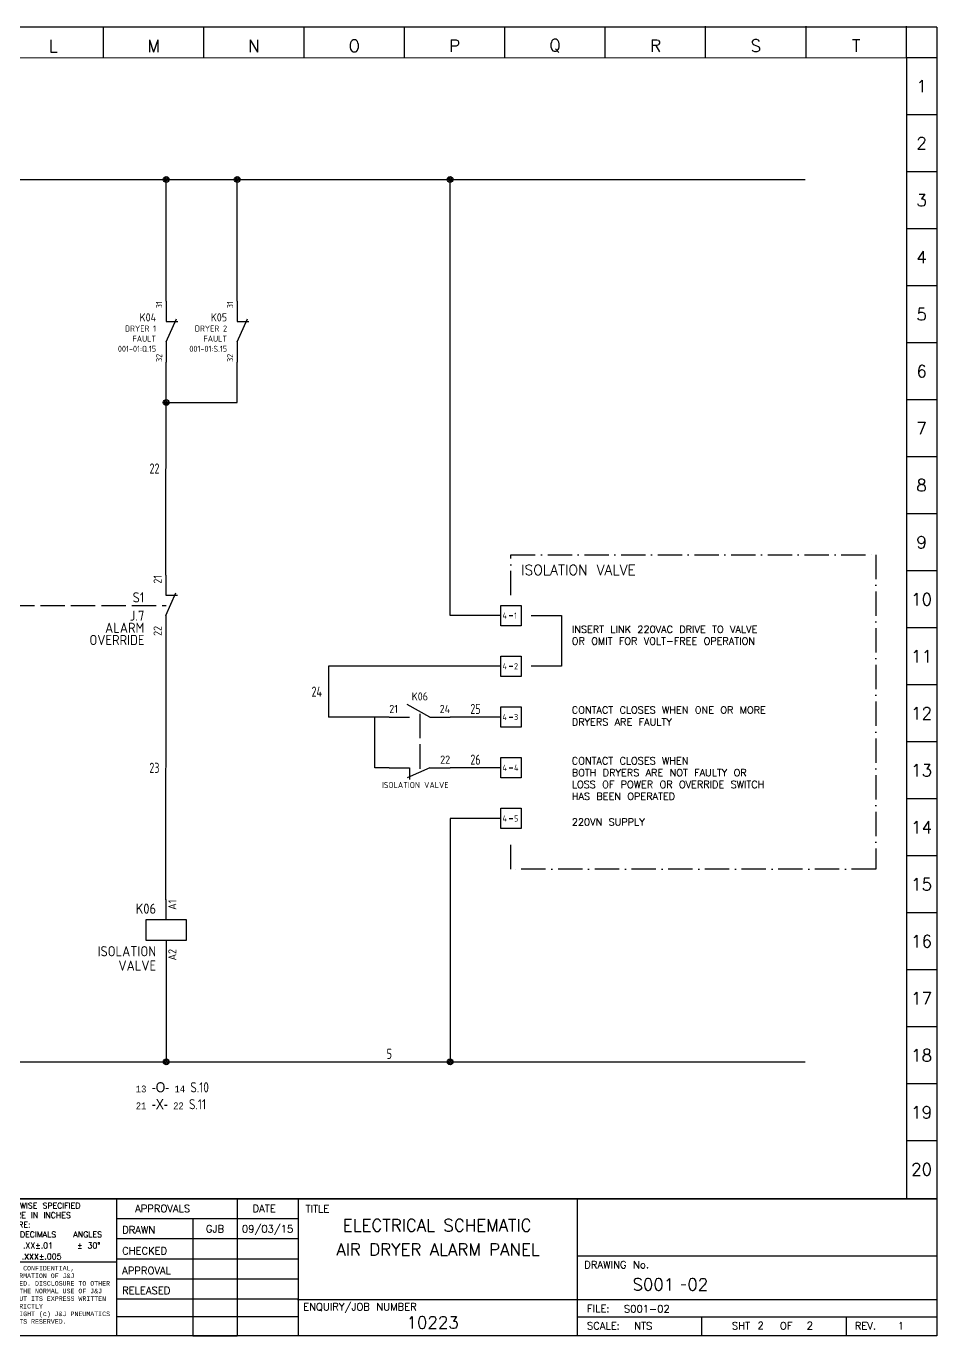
# Model space of a CAD drawing. Header units: millimetres. Extents: x 0 to 2003, y 15 to 1118.
# Drawn here: x 571 to 1020, y 15 to 661 of the extents above; entities that cross this region are included whole.
import ezdxf
from ezdxf.enums import TextEntityAlignment as Align

# ---------------------------------------------------------------- set-up
doc = ezdxf.new("R2010")
doc.units = ezdxf.units.MM
doc.linetypes.add('ACAD_ISO02W100', pattern=[15, 12, -3])
doc.linetypes.add('ACAD_ISO10W100', pattern=[18, 12, -3, 0, -3])
for name, color, linetype in [('DESCCHILD', 7, 'Continuous'), ('LINK', 7, 'ACAD_ISO02W100'), ('OUTLINE_0', 7, 'Continuous'), ('OUTLINE_GRID', 7, 'Continuous'), ('SYMS', 7, 'Continuous'), ('TAGS', 7, 'Continuous'), ('TERMS', 7, 'Continuous'), ('WIRENO', 7, 'Continuous'), ('WIRES', 7, 'Continuous'), ('XREFCHILD', 7, 'Continuous')]:
    doc.layers.add(name, color=color, linetype=linetype)
doc.styles.add('MONOTXT', font='monotxt', dxfattribs={"height": 0.125})
doc.styles.get("Standard").update_dxf_attribs({"font": 'txt.shx', "bigfont": 'gbcbig.shx'})
doc.styles.add('WD', font='romans.shx', dxfattribs={"bigfont": 'gbcbig.shx'})
doc.styles.add('WD_IEC', font='isocp2.shx', dxfattribs={"width": 0.9, "height": 4})

# ---------------------------------------------------------------- blocks, each defined once
blk = doc.blocks.new('JJ 2010 Block')
for p, q in [((131.63, 68.75), (131.63, 12.5)), ((147.26, 68.75), (147.26, 12.5)), ((162.88, 68.75), (162.88, 12.5)), ((314.74, 68.75), (314.74, 12.5)), ((339.74, 68.75), (339.74, 12.5)), ((362.88, 68.75), (362.88, 12.5)), ((444.47, 68.75), (444.47, 12.5)), ((512.88, 68.75), (512.88, 12.5)), ((562.5, 68.75), (562.5, 12.5)), ((587.5, 68.75), (587.5, 12.5)), ((702.25, 68.75), (702.25, 12.5)), ((362.88, 60.54), (131.63, 60.54)), ((587.5, 60.54), (512.88, 60.54)), ((544.24, 60.54), (544.24, 12.5)), ((362.88, 52.29), (131.63, 52.29)), ((587.5, 52.27), (512.88, 52.27)), ((362.88, 44.04), (131.63, 44.04)), ((587.5, 44.04), (512.88, 44.04)), ((702.25, 45.31), (850, 45.31)), ((362.88, 42.79), (444.47, 42.79)), ((444.47, 42.9), (513.01, 42.9)), ((362.88, 35.79), (131.63, 35.79)), ((587.5, 35.79), (512.88, 35.79)), ((362.88, 27.54), (131.63, 27.54)), ((587.5, 27.54), (512.88, 27.54)), ((587.24, 27.38), (850, 27.38)), ((362.88, 20.29), (131.63, 20.29)), ((362.88, 20.29), (444.47, 20.29)), ((587.5, 20.29), (512.88, 20.29)), ((702.25, 20.31), (850, 20.31)), ((753.23, 20.31), (753.23, 12.5)), ((812.7, 20.31), (812.7, 12.5))]:
    blk.add_line(p, q)
blk.add_lwpolyline([(0, 68.75), (850, 68.75), (850, 12.5), (0, 12.5)], close=True)
at = {"layer": 'OUTLINE_0', "linetype": 'Continuous'}
blk.add_line((544.24, 12.5), (562.5, 12.5), dxfattribs=at)
at = {"attachment_point": 1}
for s, insert, char_height, width in [('{\\f@Arial Unicode MS|b1|i0|c0|p34;\\H1.5x;J & J Air Systems^J\\f@Arial Unicode MS|b0|i0|c0|p34;\\H0.66667x;Hillbottom Road, Sands Industrial Estate,^JHigh Wycombe, Bucks, HP12 4HJ\\PTelephone : 01494 530291^JFax : 01494 463062^JEmail : \\L\\C5;info1@jjp.co.uk\\l\\C256; }', (6.23, 65.36), 4, 121.6116), ('\\pi0.87148;-', (743.63, 34.85), 2.5, 3.4096)]:
    blk.add_mtext(s, dxfattribs=dict(at, insert=insert, char_height=char_height, width=width))
at = {"layer": 'OUTLINE_0'}
for s, height, p in [('MATERIAL:', 3.125, (364.7, 63.28)), ('UNLESS OTHERWISE SPECIFIED', 2.35, (448.97, 64.79)), ('APPROVALS', 3, (520.53, 63.28)), ('DATE', 3, (568.82, 63.28)), ('TITLE', 3, (590.57, 63.19)), ('TOLERANCES ARE:', 2.35, (448.97, 56.96)), ('DIMENSIONS ARE IN INCHES', 2.35, (448.97, 60.88)), ('FRACTIONS', 2.35, (449.01, 53.04)), ('DECIMALS', 2.35, (473.22, 52.96)), ('ANGLES', 2.35, (495.17, 52.96)), ('DRAWN', 3, (515.21, 54.5)), ('%%P 1/64', 2.35, (450.01, 48.43)), ('.XX%%P.01', 2.35, (474.49, 48.43)), ('%%P 30%%D', 2.35, (496.69, 48.43)), ('CHECKED', 3, (515.21, 45.93)), ('.XXX%%P.005', 2.35, (473.98, 43.89)), ('DRAWING No.', 3, (705.14, 40.21)), ('FINISH:', 3.125, (364.7, 37.21)), ('APPROVAL', 3, (515.21, 37.77)), ('RELEASED', 3, (515.21, 29.61)), ('ENQUIRY/JOB NUMBER', 3, (589.63, 22.91)), ('FILE:', 3, (706.25, 22.18)), ('ZONE', 3.125, (134.3, 14.8)), ('LTR.', 3.125, (149.63, 14.83)), ('REVISION', 3.125, (174.72, 14.83)), ('DATE', 3.125, (321.88, 15.05)), ('APPRV.', 3.125, (342.3, 15.05)), ('DO NOT SCALE DRAWING', 3.125, (371.49, 15.05)), ('SCALE:', 3, (706.25, 15.11)), ('SHT    OF', 3, (765.79, 15.11))]:
    blk.add_text(s, height=height, dxfattribs=at).set_placement(p)
at = {"layer": 'OUTLINE_0', "style": 'WD'}
blk.add_text('REV.', height=3, dxfattribs=at).set_placement((816.29, 15.11))
at = {"layer": 'OUTLINE_0', "insert": (446.94, 41.22), "char_height": 1.875, "width": 63.19, "attachment_point": 1, "style": 'MONOTXT'}
blk.add_mtext('THIS DOCUMENT IS CONFIDENTIAL, PROPRIETARY INFORMATION OF J&J PNEUMATICS LIMITED. DISCLOSURE TO OTHER PARTIES OUTSIDE THE NORMAL USE OF J&J PNEUMATICS WITHOUT ITS EXPRESS WRITTEN PERMISSION IS STRICTLY PROHIBITED.COPYRIGHT (c) J&J PNEUMATICS LIMITED.ALL RIGHTS RESERVED.', dxfattribs=at)
at = {"layer": 'OUTLINE_0', "style": 'WD'}
for tag, height, p in [('DWGDESC1', 5, (644.66, 57.89)), ('EDBY', 3, (553.37, 56.41)), ('EDDATE', 3, (575, 56.41)), ('CKBY', 3, (553.37, 48.16)), ('CKDATE', 3, (575, 48.16)), ('DWGDESC2', 5, (645.03, 47.96)), ('DWGDESC3', 5, (645.15, 37.57)), ('PROJDESC', 5, (642.81, 17.97)), ('REVISION', 3, (835.28, 16.64))]:
    blk.add_attdef(tag, text='', height=height, dxfattribs=at).set_placement(p, align=Align.MIDDLE_CENTER)
blk.add_attdef('DWGNO', text='', height=5, dxfattribs=at).set_placement((742.08, 33.58), align=Align.MIDDLE_RIGHT)
blk.add_attdef('SHEETNO', text='', height=5, dxfattribs=at).set_placement((747.47, 33.58), align=Align.MIDDLE_LEFT)
for tag, p, height in [('FILENAME', (721.45, 22.05), 3), ('SCALE', (725.62, 15.05), 3), ('SH', (776.35, 15.29), 3), ('NSH', (796.5, 15.11), 3.12)]:
    blk.add_attdef(tag, p, '', height=height, dxfattribs=at)
at = {"layer": 'OUTLINE_0', "style": 'WD', "flags": 1}
blk.add_attdef('WD_TB', (567.05, 15.25), '', height=3, dxfattribs=at)
blk = doc.blocks.new('2010 Grid')
at = {"layer": 'OUTLINE_GRID'}
for p, q in [((0, 481.25), (0, 0)), ((850, 481.25), (0, 481.25)), ((12.5, 468.31), (12.5, 481.25)), ((53.75, 468.33), (53.75, 481.27)), ((95, 468.35), (95, 481.29)), ((136.25, 468.37), (136.25, 481.32)), ((177.5, 468.39), (177.5, 481.34)), ((218.75, 468.41), (218.75, 481.36)), ((260, 468.44), (260, 481.38)), ((301.25, 468.46), (301.25, 481.4)), ((342.5, 468.48), (342.5, 481.43)), ((383.75, 468.5), (383.75, 481.45)), ((425, 468.52), (425, 481.47)), ((466.25, 468.55), (466.25, 481.49)), ((507.5, 468.57), (507.5, 481.51)), ((548.75, 468.59), (548.75, 481.53)), ((590, 468.61), (590, 481.56)), ((631.25, 468.63), (631.25, 481.58)), ((672.5, 468.66), (672.5, 481.6)), ((713.75, 468.68), (713.75, 481.62)), ((755, 468.7), (755, 481.64)), ((796.25, 468.72), (796.25, 481.67)), ((837.5, 468.74), (837.5, 481.69)), ((850, 481.25), (850, 0)), ((12.5, 468.31), (0, 468.31)), ((837.5, 468.74), (12.5, 468.31)), ((12.5, 468.31), (12.5, 0)), ((837.5, 468.74), (837.5, 0)), ((850, 468.74), (837.5, 468.74)), ((12.5, 444.89), (0, 444.89)), ((850, 445.33), (837.5, 445.33)), ((12.5, 421.47), (0, 421.47)), ((850, 421.91), (837.5, 421.91)), ((850, 398.5), (837.5, 398.5)), ((12.5, 398.06), (0, 398.06)), ((12.5, 374.64), (0, 374.64)), ((850, 375.08), (837.5, 375.08)), ((12.5, 351.23), (0, 351.23)), ((850, 351.67), (837.5, 351.67)), ((850, 328.25), (837.5, 328.25)), ((12.5, 327.81), (0, 327.81)), ((12.5, 304.4), (0, 304.4)), ((850, 304.84), (837.5, 304.84)), ((12.5, 280.98), (0, 280.98)), ((850, 281.42), (837.5, 281.42)), ((12.5, 257.57), (0, 257.57)), ((850, 258.01), (837.5, 258.01)), ((12.5, 234.15), (0, 234.15)), ((850, 234.59), (837.5, 234.59)), ((12.5, 210.74), (0, 210.74)), ((850, 211.18), (837.5, 211.18)), ((12.5, 187.32), (0, 187.32)), ((850, 187.76), (837.5, 187.76)), ((12.5, 163.91), (0, 163.91)), ((850, 164.35), (837.5, 164.35)), ((12.5, 140.49), (0, 140.49)), ((850, 140.93), (837.5, 140.93)), ((12.5, 117.08), (0, 117.08)), ((850, 117.51), (837.5, 117.51)), ((12.5, 93.66), (0, 93.66)), ((850, 94.1), (837.5, 94.1)), ((12.5, 70.25), (0, 70.25)), ((850, 70.68), (837.5, 70.68)), ((12.5, 46.83), (0, 46.83)), ((850, 47.27), (837.5, 47.27)), ((12.5, 23.42), (0, 23.42)), ((850, 23.85), (837.5, 23.85)), ((850, 0), (0, 0))]:
    blk.add_line(p, q, dxfattribs=at)
at = {"layer": 'OUTLINE_GRID', "char_height": 5, "width": 17.7556, "attachment_point": 5}
for s, insert in [('A', (33.12, 473.28)), ('B', (74.38, 473.3)), ('C', (115.62, 473.32)), ('D', (156.88, 473.34)), ('E', (198.12, 473.37)), ('F', (239.38, 473.39)), ('G', (280.62, 473.41)), ('H', (321.88, 473.43)), ('I', (363.12, 473.45)), ('J', (404.37, 473.48)), ('K', (445.62, 473.5)), ('L', (486.88, 473.52)), ('M', (528.12, 473.54)), ('N', (569.38, 473.56)), ('O', (610.62, 473.59)), ('P', (651.88, 473.61)), ('Q', (693.12, 473.63)), ('R', (734.38, 473.65)), ('S', (775.62, 473.67)), ('T', (816.88, 473.69)), ('1', (6.25, 456.6)), ('1', (843.75, 457.04)), ('2', (843.75, 433.62)), ('2', (6.25, 433.18)), ('3', (6.25, 409.77)), ('3', (843.75, 410.21)), ('4', (6.25, 386.35)), ('4', (843.75, 386.79)), ('5', (843.75, 363.37)), ('5', (6.25, 362.94)), ('6', (6.25, 339.52)), ('6', (843.75, 339.96)), ('7', (6.25, 316.11)), ('7', (843.75, 316.54)), ('8', (6.25, 292.69)), ('8', (843.75, 293.13)), ('9', (6.25, 269.28)), ('9', (843.75, 269.71)), ('10', (6.25, 245.86)), ('10', (843.75, 246.3)), ('11', (6.25, 222.44)), ('11', (843.75, 222.88)), ('12', (6.25, 199.03)), ('12', (843.75, 199.47)), ('13', (6.25, 175.61)), ('13', (843.75, 176.05)), ('14', (6.25, 152.2)), ('14', (843.75, 152.64)), ('15', (6.25, 128.78)), ('15', (843.75, 129.22)), ('16', (6.25, 105.37)), ('16', (843.75, 105.81)), ('17', (6.25, 81.95)), ('17', (843.75, 82.39)), ('18', (6.25, 58.54)), ('18', (843.75, 58.98)), ('19', (843.75, 35.56)), ('19', (6.25, 35.12)), ('20', (6.25, 11.71)), ('20', (843.75, 12.15))]:
    blk.add_mtext(s, dxfattribs=dict(at, insert=insert))
blk = doc.blocks.new('VCR1')
for p, q in [((0, 2.5), (0, 7.5)), ((0, -2.5), (0, -7.5))]:
    blk.add_line(p, q)
blk.add_lwpolyline([(-5, 2.5), (-5, -2.5), (5, -2.5), (5, 2.5)], close=True)
at = {"style": 'WD_IEC'}
for tag, p in [('INST', (-5.25, 11.5)), ('LOC', (-5.25, 8)), ('TAG1', (-2.5, 4.03)), ('DESC1', (-2.5, -6.46)), ('DESC2', (-2.5, -10)), ('DESC3', (-2.5, -13.85))]:
    blk.add_attdef(tag, text='', height=2.5, dxfattribs=at).set_placement(p, align=Align.RIGHT)
at = {"style": 'WD_IEC', "flags": 1}
for tag, p, height in [('X2TERM01', (0, 7.5), 0.32), ('X4LINK', (-5, 0), 0.32), ('X1LINK', (5, 0), 0.32), ('ASSYCODE', (1, -4), 1), ('FAMILY', (1, -5.5), 1), ('CATDESC', (1, -7), 1), ('X8TERM02', (0, -7.5), 0.32)]:
    blk.add_attdef(tag, p, '', height=height, dxfattribs=at)
at = {"style": 'WD_IEC'}
blk.add_attdef('TERM01', text='', height=2, rotation=90, dxfattribs=at).set_placement((2.5, 7.5), align=Align.RIGHT)
at = {"style": 'WD_IEC', "flags": 9}
for tag, p in [('MFG', (-6, 1)), ('CAT', (-6, -1.5)), ('CAT1', (-6.03, -2.76))]:
    blk.add_attdef(tag, text='', height=1.5, dxfattribs=at).set_placement(p, align=Align.RIGHT)
at = {"style": 'WD_IEC'}
blk.add_attdef('TERM02', (2.5, -7.5), '', height=2, rotation=90, dxfattribs=at)
at = {"lineweight": 9, "style": 'WD_IEC'}
for tag, p in [('NO', (-5.5, -16.5)), ('NC', (-5.5, -20))]:
    blk.add_attdef(tag, text='', height=2.5, dxfattribs=at).set_placement(p, align=Align.TOP_RIGHT)
for tag, p in [('XREFNO', (-4, -16.5)), ('XREFNC', (-4, -20))]:
    blk.add_attdef(tag, text='', height=2.5, dxfattribs=at).set_placement(p, align=Align.TOP_LEFT)
blk = doc.blocks.new('WDDOT')
for radius in [0.72, 0.449, 0.223]:
    blk.add_circle((0, 0), radius)
blk = doc.blocks.new('HT0001')
for p, q in [((-2.5, -2.5), (-2.5, 2.5)), ((-2.5, 2.5), (2.5, 2.5)), ((2.5, 2.5), (2.5, -2.5)), ((2.5, -2.5), (-2.5, -2.5))]:
    blk.add_line(p, q)
at = {"layer": 'WIRES'}
blk.add_line((-0.44, 0), (0.44, 0), dxfattribs=at)
at = {"style": 'WD_IEC', "flags": 1}
blk.add_attdef('LOC', text='', height=2.5, dxfattribs=at).set_placement((-2.25, 3.5), align=Align.RIGHT)
at = {"style": 'WD_IEC', "flags": 8}
blk.add_attdef('TAGSTRIP', text='', height=1.5, dxfattribs=at).set_placement((-1, 0), align=Align.MIDDLE_RIGHT)
at = {"style": 'WD_IEC', "flags": 1}
for tag, p, height in [('X4TERM01', (-2.5, 0), 0.25), ('STRIPSEQ', (0, 0), 0.025), ('X2TERM01', (0, 2.5), 0.25), ('X2PIN01', (0, 2.25), 0.25), ('X1TERM01', (2.5, 0), 0.25), ('LINKTERM', (0, -0.04), 0.025), ('X8TERM01', (0, -2.5), 0.25)]:
    blk.add_attdef(tag, p, '', height=height, dxfattribs=at)
for tag, p in [('X4PIN01', (-2.5, 0)), ('X1PIN01', (2.5, 0)), ('X8PIN01', (0, -2.5))]:
    blk.add_attdef(tag, text='', height=0.25, dxfattribs=at).set_placement(p, align=Align.TOP_LEFT)
at = {"style": 'WD_IEC'}
for tag, flags, p in [('TERM01', 8, (0.75, 0)), ('DESC1', 9, (-6.75, -2.5))]:
    blk.add_attdef(tag, text='', height=1.5, dxfattribs=dict(at, flags=flags)).set_placement(p, align=Align.MIDDLE_LEFT)
at = {"flags": 1}
blk.add_attdef('CAT', (3.29, -2.16), '', height=1, dxfattribs=at)
blk = doc.blocks.new('HCR21')
for p, q in [((-7.5, 0), (-2.5, 0)), ((2.5, 0), (-3.12, 3.12)), ((2.5, 0), (7.5, 0))]:
    blk.add_line(p, q)
at = {"style": 'WD_IEC'}
for tag, p in [('INST', (-2.5, 10.12)), ('TAG2', (-2.5, 4.12)), ('LOC', (-2.5, 7.12)), ('DESC1', (-2.5, -9.25)), ('DESC3', (-2.5, -15.25)), ('DESC2', (-2.5, -12.25))]:
    blk.add_attdef(tag, text='', height=2.5, dxfattribs=at).set_placement(p, align=Align.RIGHT)
for tag, p, height, flags in [('X4TERM01', (-7.5, 0), 0.32, 1), ('TERM01', (-7.5, 1), 2, 8), ('X2LINK', (0, 2.27), 0.32, 1), ('X8LINK', (0, 0.77), 0.32, 1), ('X1TERM02', (7.5, 0), 0.32, 1), ('CONTACT', (6.5, -2.25), 1, 1), ('FAMILY', (6.5, -3.75), 1, 1), ('COMMON', (7.75, -3.5), 1, 1)]:
    blk.add_attdef(tag, p, '', height=height, dxfattribs=dict(at, flags=flags))
at = {"style": 'WD_IEC', "flags": 8}
for tag, height, p in [('TERM02', 2, (7.5, 1)), ('XREF', 2.5, (-2.5, -6.25))]:
    blk.add_attdef(tag, text='', height=height, dxfattribs=at).set_placement(p, align=Align.RIGHT)
blk = doc.blocks.new('HCR22')
for p, q in [((-7.5, 0), (-2.5, 0)), ((2.5, 0), (-3.125, -2.5)), ((-2.5, 0), (-2.5, -2.8678)), ((2.5, 0), (7.5, 0))]:
    blk.add_line(p, q)
at = {"style": 'WD_IEC'}
for tag, flags, p in [('INST', 1, (-1.25, 10.125)), ('LOC', 1, (-1.25, 7.125)), ('TERM02', 8, (7.5, 1))]:
    blk.add_attdef(tag, text='', height=1.5, dxfattribs=dict(at, flags=flags)).set_placement(p, align=Align.RIGHT)
for tag, height, p in [('TAG2', 2, (0, 2.5)), ('DESC1', 1.5, (0, -5))]:
    blk.add_attdef(tag, text='', height=height, dxfattribs=at).set_placement(p, align=Align.CENTER)
for tag, p, height, flags in [('TERM01', (-8.5, 1), 1.5, 8), ('X4TERM01', (-7.5, 0), 0.32, 1), ('X1TERM02', (7.5, 0), 0.32, 1), ('X2LINK', (0, -0.5), 0.32, 1), ('X8LINK', (0, -1.5), 0.32, 1), ('CONTACT', (7.75, -2.25), 1, 1), ('FAMILY', (7.75, -3.75), 1, 1), ('COMMON', (9, -3.5), 1, 1)]:
    blk.add_attdef(tag, p, '', height=height, dxfattribs=dict(at, flags=flags))
for tag, flags, p in [('XREF', 8, (0, -7.5)), ('DESC2', 1, (7.5, -5)), ('DESC3', 1, (10, -7.5))]:
    blk.add_attdef(tag, text='', height=1.5, dxfattribs=dict(at, flags=flags)).set_placement(p, align=Align.CENTER)
blk = doc.blocks.new('WD_WNH')
at = {"linetype": 'Continuous', "style": 'WD_IEC', "width": 0.8}
blk.add_attdef('WIRENO', text='', height=2.5, dxfattribs=at).set_placement((0, 0.75), align=Align.CENTER)
at = {"style": 'WD_IEC', "flags": 1}
for tag, p in [('W08USER', (0, 0.375)), ('W04USER', (0, 0.875)), ('W05USER', (0, 0.75)), ('W09USER', (0, 0.25)), ('W03USER', (0, 1)), ('W06USER', (0, 0.625)), ('W07USER', (0, 0.5)), ('W02USER', (0, 1.125)), ('W01USER', (0, 1.25)), ('W10USER', (0, 0.125))]:
    blk.add_attdef(tag, text='', height=0.08, dxfattribs=at).set_placement(p, align=Align.CENTER)
blk = doc.blocks.new('WD_WNV')
at = {"linetype": 'Continuous', "style": 'WD_IEC', "width": 0.8}
blk.add_attdef('WIRENO', text='', height=2.5, dxfattribs=at).set_placement((-1.6, 0), align=Align.MIDDLE_RIGHT)
at = {"style": 'WD_IEC', "flags": 1}
for tag, p in [('W08USER', (-1, 0.375)), ('W04USER', (-1, 0.875)), ('W05USER', (-1, 0.75)), ('W09USER', (-1, 0.25)), ('W03USER', (-1, 1)), ('W06USER', (-1, 0.625)), ('W07USER', (-1, 0.5)), ('W02USER', (-1, 1.125)), ('W01USER', (-1, 1.25)), ('W10USER', (-1, 0.125))]:
    blk.add_attdef(tag, text='', height=0.08, dxfattribs=at).set_placement(p, align=Align.CENTER)
blk = doc.blocks.new('VCR22')
for p, q in [((0, 7.5), (0, 2.5)), ((0, -2.5), (2.5, 3.12)), ((0, 2.5), (2.87, 2.5)), ((0, -2.5), (0, -7.5))]:
    blk.add_line(p, q)
at = {"style": 'WD_IEC', "flags": 1}
for tag, p in [('INST', (-5.25, 7.75)), ('LOC', (-5.25, 4.75)), ('DESC2', (9.75, -7.25)), ('DESC3', (9.75, -10.25))]:
    blk.add_attdef(tag, text='', height=1.5, dxfattribs=at).set_placement(p, align=Align.RIGHT)
at = {"style": 'WD_IEC'}
blk.add_attdef('TERM01', text='', height=1.5, rotation=90, dxfattribs=at).set_placement((-1, 7.5), align=Align.RIGHT)
at = {"style": 'WD_IEC', "flags": 1}
for tag, p, height in [('X2TERM01', (0, 7.5), 0.32), ('X4LINK', (-0.55, 0), 0.32), ('X1LINK', (1.92, 0), 0.32), ('CONTACT', (4, -3.5), 1), ('FAMILY', (4, -5), 1), ('COMMON', (5.25, -4.75), 1), ('X8TERM02', (0, -7.5), 0.32)]:
    blk.add_attdef(tag, p, '', height=height, dxfattribs=at)
at = {"style": 'WD_IEC'}
for tag, height, p in [('TAG2', 2, (-2.5, 2.5)), ('DESC1', 1.5, (-2.5, 0)), ('XREF', 1.5, (-2.5, -2.5))]:
    blk.add_attdef(tag, text='', height=height, dxfattribs=at).set_placement(p, align=Align.RIGHT)
blk.add_attdef('TERM02', (-1, -7.5), '', height=1.5, rotation=90, dxfattribs=at)
blk = doc.blocks.new('VSS22')
for p, q in [((0, 7.5), (0, 2.5)), ((0, -2.5), (2.5, 3.12)), ((0, 2.5), (2.87, 2.5)), ((0, -2.5), (0, -7.5))]:
    blk.add_line(p, q)
at = {"style": 'WD_IEC'}
for tag, p in [('INST', (-5.25, 6.75)), ('TAG2', (-5.25, 0.75)), ('LOC', (-5.25, 3.75)), ('XREF', (-5.25, -3.75)), ('DESC1', (-5.25, -6.75)), ('DESC2', (-5.25, -9.75)), ('DESC3', (-5.25, -12.75))]:
    blk.add_attdef(tag, text='', height=2.5, dxfattribs=at).set_placement(p, align=Align.RIGHT)
blk.add_attdef('TERM01', text='', height=2, rotation=90, dxfattribs=at).set_placement((-1, 7.5), align=Align.RIGHT)
at = {"style": 'WD_IEC', "flags": 1}
for tag, p, height in [('X2TERM01', (0, 7.5), 0.32), ('X4LINK', (-1, 0), 0.32), ('X1LINK', (2.11, 0), 0.32), ('X8TERM02', (0, -7.5), 0.32), ('CONTACT', (4, -8.5), 1), ('FAMILY', (4, -10), 1), ('COMMON', (5.25, -9.75), 1)]:
    blk.add_attdef(tag, p, '', height=height, dxfattribs=at)
at = {"style": 'WD_IEC'}
blk.add_attdef('TERM02', (-1, -7.5), '', height=2, rotation=90, dxfattribs=at)
at = {"lineweight": 15, "style": 'WD_IEC'}
blk.add_attdef('STATE', (1.25, -6.35), '', height=2.5, dxfattribs=at)
at = {"flags": 1}
blk.add_attdef('CAT', (-1.68, -12.82), '', height=1, dxfattribs=at)

msp = doc.modelspace()

# ---------------------------------------------------------------- linework, layer by layer
at = {"layer": 'LINK'}
for points in [[(398, 375), (640, 375)], [(765, 321.55), (765, 294)]]:
    msp.add_lwpolyline(points, dxfattribs=at)
at = {"layer": 'SYMS', "linetype": 'ACAD_ISO10W100'}
msp.add_lwpolyline([(810, 380), (810, 400), (990, 400), (990, 245), (810, 245), (810, 260)], dxfattribs=at)
at = {"layer": 'SYMS'}
msp.add_lwpolyline([(820, 370), (835, 370), (835, 345), (820, 345)], dxfattribs=at)
at = {"layer": 'WIRES'}
for p, q in [((60, 585), (955, 585)), ((640, 525), (640, 585)), ((675, 525), (675, 585)), ((780, 370), (780, 585)), ((639.74, 390), (640, 495)), ((675, 475), (675, 495)), ((640, 475), (675, 475)), ((805, 370), (780, 370)), ((639.74, 229.95), (640, 360)), ((805, 345), (720, 345)), ((720, 345), (720, 320)), ((750, 320), (720, 320)), ((742.85, 295), (742.85, 320)), ((805, 320), (780, 320)), ((750, 295), (742.85, 295)), ((805, 295), (780, 295)), ((805, 270), (780, 270)), ((780, 270), (780, 150)), ((640, 200), (640, 150)), ((60, 150), (955, 150))]:
    msp.add_line(p, q, dxfattribs=at)

# ---------------------------------------------------------------- block references
at = {"xscale": 1.2, "yscale": 1.2, "zscale": 1.2}
msp.add_blockref('2010 Grid', (0, 82.5), dxfattribs=at)
at = {"xscale": 2, "yscale": 2, "zscale": 2}
for p, values in [((810, 370), {'TERM01': '1', 'TAGSTRIP': '4'}), ((810, 345), {'TERM01': '2', 'TAGSTRIP': '4'}), ((810, 320), {'TERM01': '3', 'TAGSTRIP': '4'}), ((810, 295), {'TERM01': '4', 'TAGSTRIP': '4'}), ((810, 270), {'TERM01': '5', 'TAGSTRIP': '4'})]:
    msp.add_blockref('HT0001', p, dxfattribs=at).add_auto_attribs(values)
ref = msp.add_blockref('JJ 2010 Block', (0, 0), dxfattribs=dict(xscale=1.2, yscale=1.2, zscale=1.2))
ref.add_attrib('DWGNO', 'S001', dxfattribs={"layer": 'OUTLINE_0', "height": 6, "style": 'WD'}).set_placement((890.5, 40.3), align=Align.MIDDLE_RIGHT)
ref.add_attrib('FILENAME', 'S001-02', (865.74, 26.46), dxfattribs={"layer": 'OUTLINE_0', "height": 3.6, "style": 'WD'})
ref.add_attrib('DWGDESC1', 'ELECTRICAL SCHEMATIC', dxfattribs={"layer": 'OUTLINE_0', "height": 6, "style": 'WD'}).set_placement((773.59, 69.47), align=Align.MIDDLE_CENTER)
ref.add_attrib('DWGDESC2', 'AIR DRYER ALARM PANEL', dxfattribs={"layer": 'OUTLINE_0', "height": 6, "style": 'WD'}).set_placement((774.03, 57.55), align=Align.MIDDLE_CENTER)
ref.add_attrib('SH', '2', (931.62, 18.35), dxfattribs={"layer": 'OUTLINE_0', "height": 3.6, "style": 'WD'})
ref.add_attrib('NSH', '2', (955.79, 18.13), dxfattribs={"layer": 'OUTLINE_0', "height": 3.75, "style": 'WD'})
ref.add_attrib('SCALE', 'NTS', (870.75, 18.05), dxfattribs={"layer": 'OUTLINE_0', "height": 3.6, "style": 'WD'})
ref.add_attrib('EDBY', 'GJB', dxfattribs={"layer": 'OUTLINE_0', "height": 3.6, "style": 'WD'}).set_placement((664.04, 67.69), align=Align.MIDDLE_CENTER)
ref.add_attrib('EDDATE', '09/03/15', dxfattribs={"layer": 'OUTLINE_0', "height": 3.6, "style": 'WD'}).set_placement((690, 67.69), align=Align.MIDDLE_CENTER)
ref.add_attrib('PROJDESC', '10223', dxfattribs={"layer": 'OUTLINE_0', "height": 6, "style": 'WD'}).set_placement((771.37, 21.56), align=Align.MIDDLE_CENTER)
ref.add_attrib('SHEETNO', '02', dxfattribs={"layer": 'OUTLINE_0', "height": 6, "style": 'WD'}).set_placement((896.97, 40.3), align=Align.MIDDLE_LEFT)
ref.add_attrib('REVISION', '1', dxfattribs={"layer": 'OUTLINE_0', "height": 3.6, "style": 'WD'}).set_placement((1002.34, 19.97), align=Align.MIDDLE_CENTER)
at = {"layer": 'SYMS', "xscale": 2, "yscale": 2, "zscale": 2}
for p in [(640, 585), (675, 585), (780, 585), (640, 475), (640, 150), (780, 150)]:
    msp.add_blockref('WDDOT', p, dxfattribs=at)
at = {"layer": 'SYMS'}
ref = msp.add_blockref('VCR22', (640, 510), dxfattribs=dict(at, xscale=2, yscale=2, zscale=2))
ref.add_attrib('TERM02', '32', (638, 495), dxfattribs={"layer": 'TERMS', "height": 3, "rotation": 90, "style": 'WD_IEC'})
ref.add_attrib('TERM01', '31', dxfattribs={"layer": 'TERMS', "height": 3, "rotation": 90, "style": 'WD_IEC'}).set_placement((638, 525), align=Align.RIGHT)
ref.add_attrib('XREF', '001-01:Q.15', dxfattribs={"layer": 'XREFCHILD', "height": 3, "style": 'WD_IEC'}).set_placement((635, 500), align=Align.RIGHT)
ref.add_attrib('DESC2', 'FAULT', dxfattribs={"layer": 'DESCCHILD', "height": 3, "style": 'WD_IEC'}).set_placement((635, 505), align=Align.RIGHT)
ref.add_attrib('DESC1', 'DRYER 1', dxfattribs={"layer": 'DESCCHILD', "height": 3, "style": 'WD_IEC'}).set_placement((635, 510), align=Align.RIGHT)
ref.add_attrib('TAG2', 'K04', dxfattribs={"layer": 'TAGS', "height": 4, "style": 'WD_IEC'}).set_placement((635, 515), align=Align.RIGHT)
ref = msp.add_blockref('VCR22', (675, 510), dxfattribs=dict(at, xscale=2, yscale=2, zscale=2))
ref.add_attrib('TERM02', '32', (673, 495), dxfattribs={"layer": 'TERMS', "height": 3, "rotation": 90, "style": 'WD_IEC'})
ref.add_attrib('TERM01', '31', dxfattribs={"layer": 'TERMS', "height": 3, "rotation": 90, "style": 'WD_IEC'}).set_placement((673, 525), align=Align.RIGHT)
ref.add_attrib('XREF', '001-01:S.15', dxfattribs={"layer": 'XREFCHILD', "height": 3, "style": 'WD_IEC'}).set_placement((670, 500), align=Align.RIGHT)
ref.add_attrib('DESC2', 'FAULT', dxfattribs={"layer": 'DESCCHILD', "height": 3, "style": 'WD_IEC'}).set_placement((670, 505), align=Align.RIGHT)
ref.add_attrib('DESC1', 'DRYER 2', dxfattribs={"layer": 'DESCCHILD', "height": 3, "style": 'WD_IEC'}).set_placement((670, 510), align=Align.RIGHT)
ref.add_attrib('TAG2', 'K05', dxfattribs={"layer": 'TAGS', "height": 4, "style": 'WD_IEC'}).set_placement((670, 515), align=Align.RIGHT)
at = {"layer": 'SYMS', "xscale": 2, "yscale": 2, "zscale": 2}
msp.add_blockref('VSS22', (639.74, 375), dxfattribs=at).add_auto_attribs({'TERM02': '22', 'TERM01': '21', 'XREF': 'J.7', 'DESC2': 'OVERRIDE', 'DESC1': 'ALARM', 'TAG2': 'S1'})
at = {"layer": 'SYMS'}
ref = msp.add_blockref('HCR22', (765, 295), dxfattribs=dict(at, xscale=2, yscale=2, zscale=2))
ref.add_attrib('TERM02', '22', dxfattribs={"layer": 'TERMS', "height": 4, "style": 'WD_IEC', "flags": 8}).set_placement((780, 297), align=Align.RIGHT)
ref.add_attrib('DESC2', 'VALVE', dxfattribs={"layer": 'DESCCHILD', "height": 3, "style": 'WD_IEC'}).set_placement((773.2, 285), align=Align.CENTER)
ref.add_attrib('DESC1', 'ISOLATION', dxfattribs={"layer": 'DESCCHILD', "height": 3, "style": 'WD_IEC'}).set_placement((755.75, 285), align=Align.CENTER)
ref.add_attrib('TAG2', 'K06', dxfattribs={"layer": 'TAGS', "height": 4, "style": 'WD_IEC'}).set_placement((765.06, 328.16), align=Align.CENTER)
ref = msp.add_blockref('HCR21', (765, 320), dxfattribs=dict(at, xscale=2, yscale=2, zscale=2))
ref.add_attrib('TERM02', '24', dxfattribs={"layer": 'TERMS', "height": 4, "style": 'WD_IEC', "flags": 8}).set_placement((780, 322), align=Align.RIGHT)
ref.add_attrib('TERM01', '21', (750, 322), dxfattribs={"layer": 'TERMS', "height": 4, "style": 'WD_IEC', "flags": 8})
ref = msp.add_blockref('VCR1', (640, 215), dxfattribs=dict(at, xscale=2, yscale=2, zscale=2))
ref.add_attrib('TERM02', 'A2', (645, 200), dxfattribs={"layer": '0', "height": 4, "rotation": 90, "style": 'WD_IEC'})
ref.add_attrib('TERM01', 'A1', dxfattribs={"layer": '0', "height": 4, "rotation": 90, "style": 'WD_IEC'}).set_placement((645, 230), align=Align.RIGHT)
ref.add_attrib('DESC2', 'VALVE', dxfattribs={"layer": '0', "height": 5, "style": 'WD_IEC'}).set_placement((635, 195), align=Align.RIGHT)
ref.add_attrib('DESC1', 'ISOLATION', dxfattribs={"layer": '0', "height": 5, "style": 'WD_IEC'}).set_placement((635, 202.07), align=Align.RIGHT)
ref.add_attrib('TAG1', 'K06', dxfattribs={"layer": '0', "height": 5, "style": 'WD_IEC'}).set_placement((635, 223.05), align=Align.RIGHT)
at = {"layer": 'WIRENO'}
ref = msp.add_blockref('WD_WNV', (639.87, 442.5), dxfattribs=dict(at, xscale=2, yscale=2, zscale=2))
ref.add_attrib('WIRENO', '22', dxfattribs={"linetype": 'Continuous', "height": 5, "style": 'WD_IEC', "width": 0.8}).set_placement((636.67, 442.5), align=Align.MIDDLE_RIGHT)
ref = msp.add_blockref('WD_WNV', (720, 332.5), dxfattribs=dict(at, xscale=2, yscale=2, zscale=2))
ref.add_attrib('WIRENO', '24', dxfattribs={"linetype": 'Continuous', "height": 5, "style": 'WD_IEC', "width": 0.8}).set_placement((716.8, 332.5), align=Align.MIDDLE_RIGHT)
ref = msp.add_blockref('WD_WNH', (792.5, 320), dxfattribs=dict(at, xscale=2, yscale=2, zscale=2))
ref.add_attrib('WIRENO', '25', dxfattribs={"linetype": 'Continuous', "height": 5, "style": 'WD_IEC', "width": 0.8}).set_placement((792.5, 321.5), align=Align.CENTER)
ref = msp.add_blockref('WD_WNV', (639.87, 294.97), dxfattribs=dict(at, xscale=2, yscale=2, zscale=2))
ref.add_attrib('WIRENO', '23', dxfattribs={"linetype": 'Continuous', "height": 5, "style": 'WD_IEC', "width": 0.8}).set_placement((636.67, 294.97), align=Align.MIDDLE_RIGHT)
ref = msp.add_blockref('WD_WNH', (792.5, 295), dxfattribs=dict(at, xscale=2, yscale=2, zscale=2))
ref.add_attrib('WIRENO', '26', dxfattribs={"linetype": 'Continuous', "height": 5, "style": 'WD_IEC', "width": 0.8}).set_placement((792.5, 296.5), align=Align.CENTER)
ref = msp.add_blockref('WD_WNH', (750, 150), dxfattribs=dict(at, xscale=2, yscale=2, zscale=2))
ref.add_attrib('WIRENO', '5', dxfattribs={"linetype": 'Continuous', "height": 5, "style": 'WD_IEC', "width": 0.8}).set_placement((750, 151.5), align=Align.CENTER)

# ---------------------------------------------------------------- texts
at = {"attachment_point": 1}
for s, width, gutter_width, heights, insert, char_height in [('ISOLATION VALVE', 90.9175, 9.04, [5], (815, 395), 5), ('INSERT LINK 220VAC DRIVE TO VALVE OR OMIT FOR VOLT-FREE OPERATION', 105, 12.5, [0], (840, 365), 3.5), ('CONTACT CLOSES WHEN ONE OR MORE DRYERS ARE FAULTY', 105, 12.5, [0], (840, 325.17), 3.5), ('CONTACT CLOSES WHEN\\PBOTH DRYERS ARE NOT FAULTY OR LOSS OF POWER OR OVERRIDE SWITCH HAS BEEN OPERATED', 107.6607, 12.5, [23.14], (840, 300.17), 3.5), ('220VN SUPPLY', 105, 12.5, [0], (840, 270), 3.5)]:
    msp.add_mtext_dynamic_manual_height_columns(s, width=width, gutter_width=gutter_width, heights=heights, dxfattribs=dict(at, insert=insert, char_height=char_height))
at = {"insert": (625, 140), "char_height": 5, "attachment_point": 1, "style": 'WD_IEC'}
msp.add_mtext('{\\Fmonotxt.shx|c0;\\H0.67x;13 }{\\Facaderef.shx|c0;-O-} {\\Fmonotxt.shx|c0;\\H0.67x;14} S.10\\P{\\Fmonotxt.shx|c0;\\H0.67x;21 }{\\Facaderef.shx|c0;-X-} {\\Fmonotxt.shx|c0;\\H0.67x;22} S.11', dxfattribs=at)

doc.saveas('drawing.dxf')
